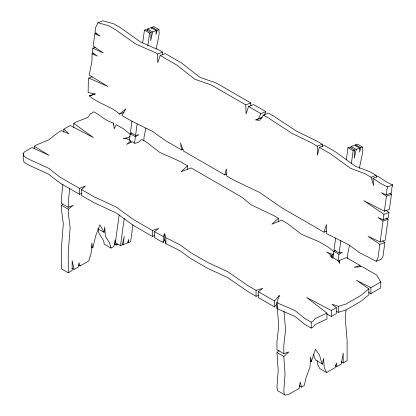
<?xml version="1.0" encoding="UTF-8"?>
<svg xmlns="http://www.w3.org/2000/svg" width="416" height="416" viewBox="0 0 416 416"><rect width="100%" height="100%" fill="white"/><g stroke="black" fill="none" stroke-linecap="round" stroke-linejoin="round"><path stroke-width="0.62" d="M147.082 30.841L147.498 28.974L151.024 27.638L156.156 30.602L156.052 34.611L157.128 30.233L158.912 29.557L159.198 32.807L158.548 37.56L156.14 48.89M350.802 147.758L351.083 146.51L354.604 145.174L359.736 148.138L359.637 152.147L360.708 147.768L362.492 147.092L362.778 150.348L362.128 155.095L359.32 168.314M142.688 42.884L144.435 30.139L145.99 29.546L151.122 32.51L150.675 40.654L152.63 31.938L156.156 30.602M346.356 159.786L348.015 147.675L349.57 147.082L354.702 150.046L354.255 158.189L356.216 149.474L359.736 148.138M143.796 140.53L144.118 136.718L145.813 128.18M347.324 258.705L347.703 254.254L349.518 245.107M62.863 184.34L61.412 198.297L61.412 203.346L68.255 207.298L73.32 205.358L68.255 209.186L68.255 213.148L70.143 227.625L68.255 252.32L68.255 272.782L72.166 270.525L72.166 260.65L74.043 269.443L78.452 266.895L79.004 262.678L80.137 265.923L88.785 260.931L91.12 253.37L91.811 243.126L92.82 247.858L91.239 246.948M69.706 188.292L68.255 202.249L68.255 207.298M346.096 310.019L345.228 317.71L347.11 340.226L347.11 360.688L343.205 362.944L341.099 361.733M97.755 228.696L104.073 232.341L104.754 227.001L105.347 236.231L109.429 242.585L111.025 248.092L113.963 246.397L115.128 239.949L116.215 245.097L117.894 244.124M92.154 76.799L88.78 78.078L88.332 81.359L88.135 92.534L95.534 94.021L89.357 95.919C98.457 103.735 110.776 105.997 119.532 114.114L124.03 112.408M93.782 53.175L92.097 53.815L91.915 61.376L89.185 75.124L107.827 86.419L88.78 78.078M95.118 47.31L92.872 48.162L92.274 52.52L97.292 56.072L92.097 53.815M96.528 33.108L94.843 33.748L93.168 46.004L103.251 52.936L92.872 48.162M119.179 214.807L115.367 242.684L120.5 245.643L122.283 244.967L124.264 236.262L123.12 244.65L122.091 244.057M129.381 140.197L130.255 133.817L131.721 132.933M131.992 121.108L130.442 132.423L135.574 135.387L138.809 134.716L135.387 136.781L134.514 143.161M120.5 245.643L124.223 218.405M135.574 135.387L137.124 124.072M147.82 45.848L149.568 33.103L151.122 32.51M132.928 224.895L130.614 241.805L128.721 242.523L127.696 241.93M332.878 258.372L333.835 251.358L335.301 250.468M335.66 238.014L334.027 249.959L339.16 252.923L342.389 252.252L338.967 254.316L338.01 261.336M339.16 252.923L340.876 240.349M351.406 163.384L353.148 150.639L354.702 150.046M376.225 261.264L381.28 259.345L382.99 256.35L384.888 242.466L379.829 244.384L377.931 258.268L376.225 261.264L359.497 252.658L348.91 244.852L326.472 233.594L326.399 224.567L324.007 232.17L281.559 207.662L259.906 192.603L233.99 180.201L226.756 176.02L226.283 168.958L224.77 174.876L183.456 151.024L180.487 142.912L181.501 149.895L183.186 149.256M380.156 242.008L383.016 221.078L388.076 219.159L385.216 240.084L380.156 242.008L368.056 236.278L379.829 244.384M383.204 219.721L383.942 214.302L389.002 212.384L388.263 217.802L383.204 219.721L378.004 217.506L383.016 221.078M384.363 211.24L386.412 196.248L391.472 194.329L389.423 209.321L384.363 211.24L363.73 200.606L383.942 214.302M386.61 194.828L386.812 189.384L387.514 188.198L387.702 186.831L392.761 184.912L392.574 186.274L391.872 187.465L391.664 192.91L386.61 194.828L381.378 192.743L386.412 196.248M313.503 354.099L314.506 357.672L315.708 360.178L322.551 364.125L323.56 358.228L324.251 367.671L326.586 372.544L335.234 367.546L336.362 362.996L336.918 366.574L341.328 364.031L343.205 353.07L343.205 362.944M151.689 28.522L151.996 27.269L153.78 26.593L158.912 29.557M355.269 146.058L355.576 144.804L357.36 144.128L362.492 147.092M376.688 177.091L376.132 175.313L370.105 171.834L355.399 166.27L335.358 151.772L324.418 145.454L319.358 147.373L317.403 155.199L317.242 146.151L311.189 142.657L292.001 133.396L268.32 117.905L263.406 115.071L259.558 120.349L255.528 119.964L258.549 118.836L260.811 113.573L265.871 111.654L253.599 104.567L248.539 106.486L246.09 113.979L245.742 104.874L211.193 84.926L194.771 79.222L176.644 64.979L160.191 55.479L157.747 62.764L157.643 54.007L154.814 52.374L135.569 43.976L115.487 29.671L108.69 25.745L97.921 22.719L95.727 27.284L95.02 32.464L100.038 36.057L94.843 33.748M92.82 247.858L95.862 235.295L99.908 224.879L104.073 232.341M360.147 266.677L360.147 265.491L354.234 267.264L362.112 266.625L376.709 275.054L380.775 281.991L370.885 287.7L356.455 280.254L368.878 288.86L360.942 295.417L346.06 304.008L338.562 306.363L332.082 304.257L336.315 307.658L331.386 310.508L306.582 297.445L326.929 313.076L326.929 319.004L315.089 324.584L313.154 326.96L311.189 328.094L304.892 324.459L294.845 316.363L279.313 309.691L276.89 308.292L276.89 302.37L279.188 295.511L274.508 300.992L274.508 306.92L258.32 297.57L258.32 291.647L262.803 288.35L256.048 290.332L247.806 285.574L227.656 271.632L208.01 262.6L190.731 252.621L179.546 244.551L165.859 237.744L164.679 233.771L163.238 236.439L163.238 242.367L159.38 240.448L154.497 237.63L154.497 231.702L158.631 228.368L152.35 230.464L133.13 219.367L116.303 207.069L93.662 196.581L81.531 189.576L85.462 186.025L79.461 188.38L60.154 177.237L48.376 168.132L29.39 159.474L24.102 156.421L23.239 153.447L24.648 151.778L31.964 147.555L49.041 155.355L34.242 146.24L36.317 145.044L48.63 139.932L58.75 132.09L61.308 130.614L69.072 133.864L63.799 129.178L70.184 125.492L93.465 137.571L73.793 123.406L76.055 122.101L87.968 117.307L90.464 113.781L93.917 111.784C100.568 115.591 106.101 121.072 113.594 123.146L114.156 128.721L116.22 124.665L123.625 128.934L130.603 134.649M276.89 308.292L277.274 307.148M310.242 361L311.298 361.608L315.463 349.331L319.509 355.077L321.35 361.618L322.551 364.125M264.363 115.164L265.871 111.654M163.238 242.367L164.679 239.699L164.679 233.771M274.508 306.92L277.238 303.722M129.927 136.432L127.707 137.712L123.105 138.58L126.734 138.637L130.858 141.014L126.495 144.362L132.2 141.788L134.976 143.395L138.419 142.236L141.82 139.443L146.858 142.35L159.838 152.448L179.587 161.247L187.512 165.823L181.059 171.73L191.136 167.913L241.961 197.257L250.91 204.677L273.296 215.348L278.398 218.296L278.398 221.853M278.398 218.296L271.882 224.177L281.653 220.173L287.544 223.574L301.48 234.26L318.994 241.732L328.172 247.031L333.965 251.701M311.298 361.608L310.612 357.053L310.024 366.964L305.942 378.03L304.346 385.382L301.408 387.078L300.238 381.982L299.156 388.378L289.084 394.191L285.433 395.2L277.467 390.603L276.973 386.844L278.19 370.401L276.973 352.498L279.214 350.464M284.31 394.55L283.816 390.796L285.033 374.353L283.816 356.45L288.751 351.978L283.816 353.688L276.973 349.736L276.973 341.39L278.751 326.071L276.973 303.581M119.532 114.114L125.923 108.805L121.919 115.492L131.654 121.113L152.36 131.316L165.864 140.863L181.501 149.895M68.255 272.782L61.412 268.835L61.412 248.368L63.3 223.678L61.412 209.196L61.412 205.239L62.93 204.09M333.793 253.807L332.712 254.431L326.711 252.07L331.36 255.211L330.002 255.991L337.943 260.572L339.794 263.151L339.607 260.322L346.466 257.592L360.147 265.491M276.89 302.37L279.313 303.763L294.845 310.435L304.892 318.531L311.189 322.166L313.154 321.032L315.089 318.661L326.929 313.076M326.872 314.059L331.386 316.43L336.315 313.586L336.315 307.658M368.576 292.438L370.885 293.628L380.775 287.919L380.775 281.991M23.239 153.447L23.239 159.37L24.102 162.349L29.39 165.396L48.376 174.06L60.154 183.16L79.461 194.308L81.864 193.367M97.921 22.719L102.981 20.8L113.75 23.826L120.546 27.752L140.629 42.058L159.874 50.456L162.703 52.088L162.734 54.59M157.643 54.007L162.703 52.088M160.191 55.479L165.251 53.56L181.704 63.06L199.831 77.303L216.252 83.008L250.801 102.955L250.916 105.992M89.357 95.919L94.416 94M245.742 104.874L250.801 102.955M263.406 115.071L268.466 113.152L273.374 115.986L297.06 131.477L316.248 140.738L322.296 144.232L322.343 146.817M256.09 119.751L262.486 117.343M224.77 174.876L227.022 174.023M317.242 146.151L322.296 144.232M123.12 244.65L127.785 242.882L128.612 239.408L128.721 242.523M319.358 147.373L330.299 153.691L350.34 168.189L365.045 173.753L371.072 177.232L376.132 175.313M371.072 177.232L373.667 185.541L373.012 178.35L378.071 176.431C382.866 179.561 387.39 182.9 392.761 184.912M324.007 232.17L326.82 231.104M81.531 189.576L81.531 195.504L93.662 202.504L116.303 212.997L133.13 225.295L152.35 236.392L154.632 235.628M336.206 311.522L338.562 312.286L346.06 309.936L360.942 301.345L368.878 294.788L368.878 288.86M164.679 239.699L165.859 243.672L179.546 250.474L190.731 258.549L208.01 268.528L227.656 277.56L247.806 291.502L256.048 296.26L258.502 295.537M260.588 118.045L261.737 118.154M163.238 236.439L154.497 231.702M151.996 27.269L157.128 30.233M355.576 144.804L360.708 147.768M147.498 28.974L152.63 31.938M351.083 146.51L356.216 149.474M144.435 30.139L149.568 33.103M348.015 147.675L353.148 150.639M248.539 106.486L260.811 113.573M373.012 178.35C377.806 181.48 382.335 184.818 387.702 186.831M130.255 133.817L135.387 136.781M333.835 251.358L338.967 254.316M258.32 291.647L274.508 300.992M61.412 205.239L68.255 209.186M335.338 365.664L336.918 366.574M114.109 243.88L116.215 245.097M111.025 248.092L104.182 244.14C104.208 238.274 97.744 235.024 98.306 229.206M326.586 372.544L319.743 368.592L317.408 363.724L317.179 360.573M276.973 352.498L283.816 356.45M299.302 385.861L301.408 387.078M78.556 265.013L80.137 265.923M71.937 268.226L74.043 269.443M385.809 210.22L389.002 212.384M382.746 240.989L384.888 242.466M389.958 193.279L391.472 194.329M386.573 218.088L388.076 219.159M283.982 311.35L285.594 330.018L283.816 345.342L283.816 353.688M370.885 287.7L370.885 293.628M339.607 260.322L339.607 263.286M338.562 306.363L338.562 312.286M332.712 254.431L332.712 257.988M331.386 310.508L331.386 316.43M331.36 255.211L331.36 257.582M311.189 322.166L311.189 328.094M279.188 295.511L279.188 296.696M256.048 290.332L256.048 296.26M187.512 165.823L187.512 169.374M165.859 237.744L165.859 243.672M152.35 230.464L152.35 236.392M130.858 141.014L130.858 142.199M113.594 123.146L113.594 124.925M79.461 188.38L79.461 194.308M73.793 123.406L73.793 127.551M63.799 129.178L63.799 132.137M34.242 146.24L34.242 148.611"/></g></svg>
